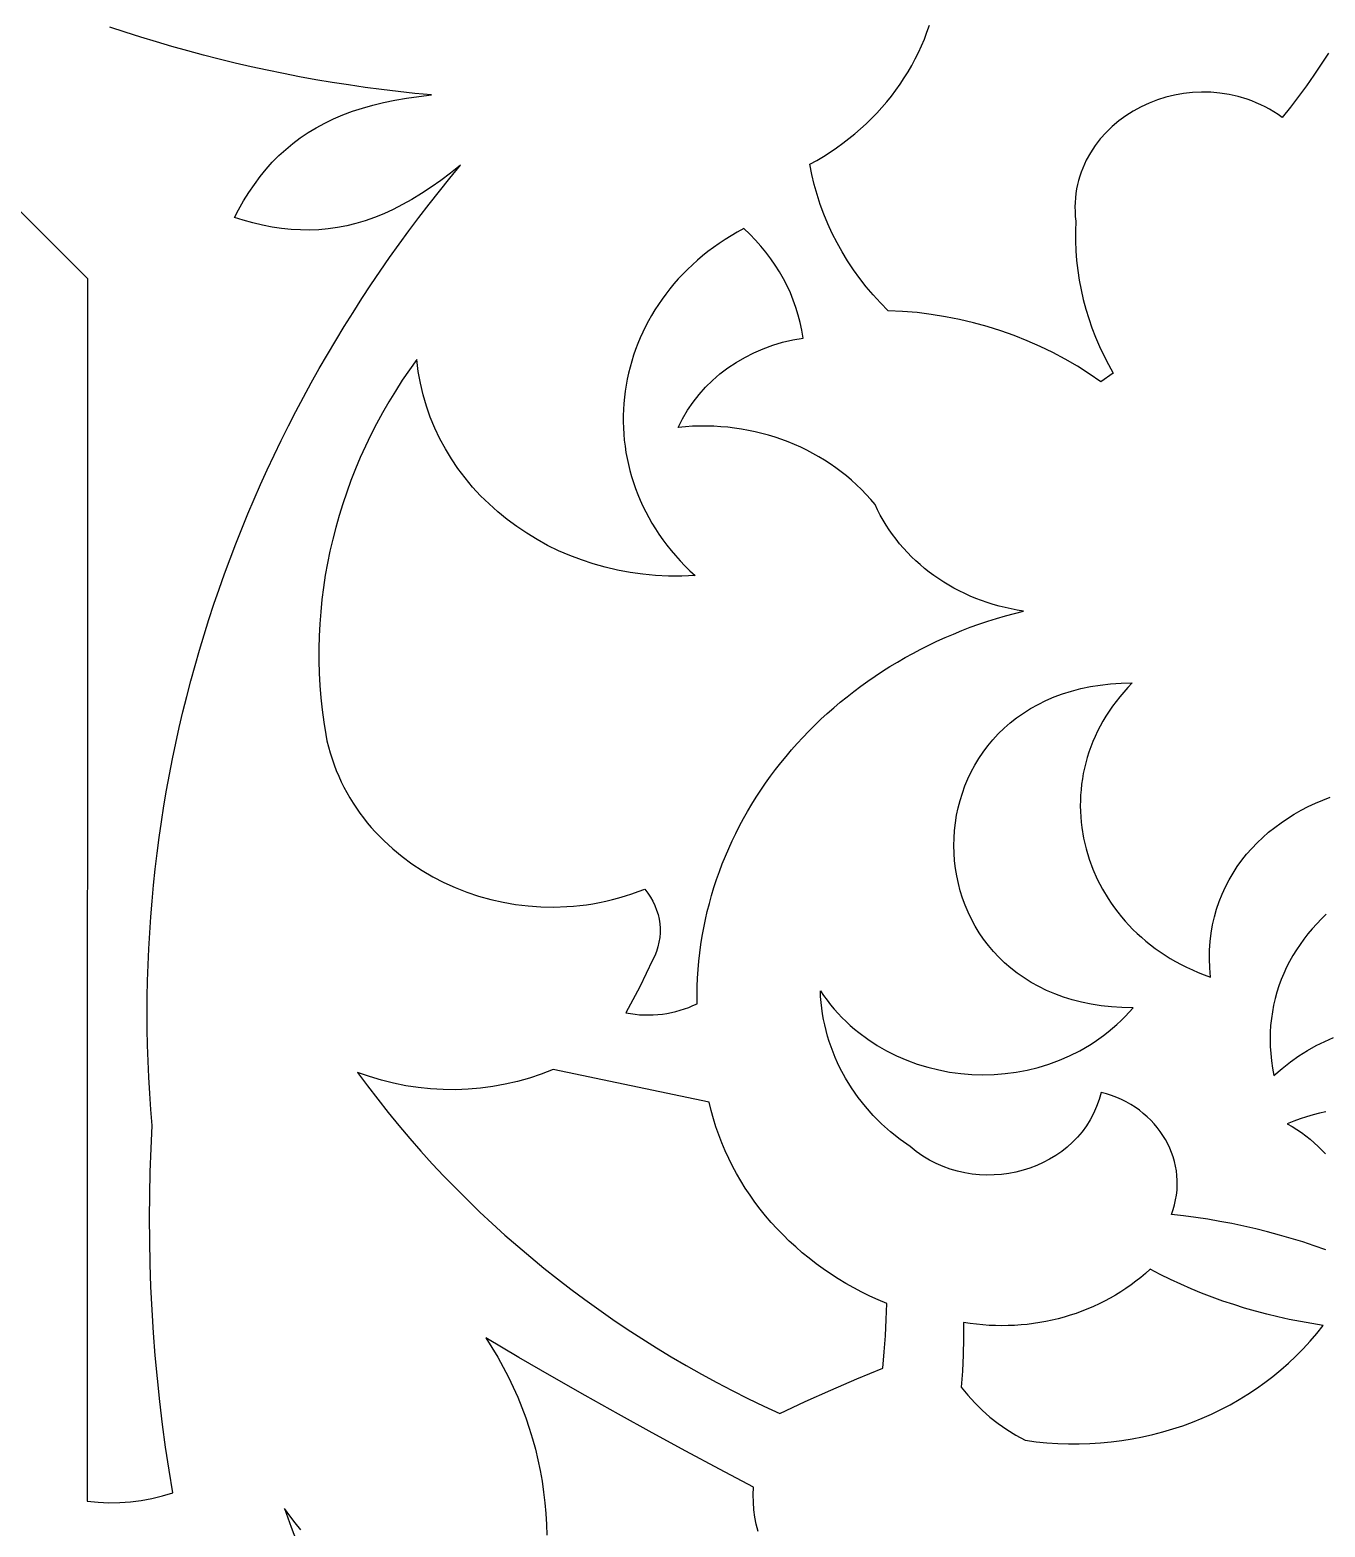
# Model space of a CAD drawing. Extents: x -3069 to -2029, y 258 to 1298.
# Drawn here: x -2196.7 to -2140.3, y 870.4 to 935.6 of the extents above; entities that cross this region are included whole.
import ezdxf

# ---------------------------------------------------------------- set-up
doc = ezdxf.new("R2010")
doc.units = 0
doc.layers.add('LAYER_1', color=18, linetype='CONTINUOUS')

msp = doc.modelspace()

# ---------------------------------------------------------------- linework, layer by layer
at = {"layer": 'LAYER_1'}
for points in [[(-2231.849, 962.437), (-2194.199, 924.794), (-2194.204, 871.555), (-2193.734, 871.507), (-2193.262, 871.486), (-2192.79, 871.491), (-2192.32, 871.523), (-2191.853, 871.581), (-2191.391, 871.666), (-2190.934, 871.777), (-2190.483, 871.913), (-2190.645, 872.906), (-2190.793, 873.9), (-2190.927, 874.895), (-2191.046, 875.891), (-2191.151, 876.889), (-2191.243, 877.888), (-2191.32, 878.888), (-2191.382, 879.888), (-2191.431, 880.889), (-2191.465, 881.891), (-2191.486, 882.893), (-2191.492, 883.895), (-2191.483, 884.898), (-2191.461, 885.9), (-2191.424, 886.903), (-2191.374, 887.905), (-2191.432, 888.606), (-2191.481, 889.308), (-2191.522, 890.009), (-2191.553, 890.71), (-2191.576, 891.41), (-2191.59, 892.11), (-2191.595, 892.81), (-2191.591, 893.509), (-2191.578, 894.207), (-2191.557, 894.905), (-2191.527, 895.602), (-2191.488, 896.298), (-2191.44, 896.993), (-2191.384, 897.687), (-2191.319, 898.38), (-2191.246, 899.072), (-2191.163, 899.763), (-2191.073, 900.453), (-2190.973, 901.141), (-2190.865, 901.829), (-2190.749, 902.514), (-2190.624, 903.198), (-2190.49, 903.881), (-2190.348, 904.562), (-2190.198, 905.241), (-2190.039, 905.919), (-2189.872, 906.595), (-2189.696, 907.269), (-2189.512, 907.941), (-2189.32, 908.611), (-2189.119, 909.279), (-2188.91, 909.944), (-2188.692, 910.608), (-2188.467, 911.269), (-2188.233, 911.928), (-2187.991, 912.585), (-2187.741, 913.239), (-2187.482, 913.891), (-2187.215, 914.54), (-2186.941, 915.186), (-2186.658, 915.83), (-2186.367, 916.47), (-2186.068, 917.108), (-2185.761, 917.744), (-2185.445, 918.376), (-2185.122, 919.005), (-2184.791, 919.631), (-2184.452, 920.254), (-2184.105, 920.873), (-2183.75, 921.489), (-2183.387, 922.102), (-2183.016, 922.712), (-2182.637, 923.318), (-2182.25, 923.92), (-2181.856, 924.519), (-2181.454, 925.114), (-2181.044, 925.705), (-2180.626, 926.292), (-2180.2, 926.876), (-2179.767, 927.455), (-2179.326, 928.031), (-2178.877, 928.602), (-2178.421, 929.17), (-2177.957, 929.733), (-2178.39, 929.388), (-2178.818, 929.066), (-2179.241, 928.768), (-2179.659, 928.492), (-2180.074, 928.24), (-2180.486, 928.011), (-2180.895, 927.803), (-2181.301, 927.618), (-2181.706, 927.455), (-2182.109, 927.313), (-2182.511, 927.193), (-2182.912, 927.094), (-2183.314, 927.016), (-2183.715, 926.958), (-2184.118, 926.921), (-2184.522, 926.905), (-2184.928, 926.908), (-2185.336, 926.931), (-2185.746, 926.973), (-2186.16, 927.035), (-2186.577, 927.115), (-2186.999, 927.214), (-2187.425, 927.332), (-2187.793, 927.448), (-2187.615, 927.791), (-2187.397, 928.175), (-2187.169, 928.543), (-2186.931, 928.895), (-2186.682, 929.231), (-2186.421, 929.552), (-2186.149, 929.856), (-2185.864, 930.145), (-2185.567, 930.419), (-2185.256, 930.678), (-2184.931, 930.921), (-2184.592, 931.15), (-2184.238, 931.363), (-2183.869, 931.563), (-2183.484, 931.748), (-2183.082, 931.918), (-2182.664, 932.075), (-2182.228, 932.217), (-2181.775, 932.346), (-2181.303, 932.461), (-2180.812, 932.562), (-2180.302, 932.651), (-2179.773, 932.726), (-2179.222, 932.787), (-2179.949, 932.858), (-2180.672, 932.936), (-2181.394, 933.023), (-2182.113, 933.118), (-2182.829, 933.222), (-2183.542, 933.333), (-2184.253, 933.453), (-2184.961, 933.581), (-2185.666, 933.718), (-2186.369, 933.862), (-2187.068, 934.015), (-2187.764, 934.175), (-2188.457, 934.344), (-2189.147, 934.521), (-2189.834, 934.705), (-2190.518, 934.898), (-2191.198, 935.098), (-2191.875, 935.307), (-2192.548, 935.523), (-2193.218, 935.747)], [(-2140.182, 934.606), (-2140.489, 934.124), (-2140.807, 933.648), (-2141.136, 933.179), (-2141.477, 932.717), (-2141.828, 932.261), (-2142.19, 931.812), (-2142.373, 931.938), (-2142.559, 932.056), (-2142.746, 932.166), (-2142.936, 932.268), (-2143.127, 932.362), (-2143.32, 932.449), (-2143.515, 932.527), (-2143.71, 932.598), (-2144.105, 932.718), (-2144.504, 932.809), (-2144.903, 932.871), (-2145.303, 932.905), (-2145.702, 932.913), (-2146.098, 932.894), (-2146.489, 932.849), (-2146.875, 932.78), (-2147.254, 932.686), (-2147.625, 932.569), (-2147.985, 932.429), (-2148.334, 932.268), (-2148.671, 932.085), (-2148.992, 931.881), (-2149.298, 931.658), (-2149.587, 931.416), (-2149.857, 931.156), (-2150.107, 930.878), (-2150.335, 930.583), (-2150.54, 930.272), (-2150.721, 929.946), (-2150.801, 929.777), (-2150.875, 929.605), (-2150.942, 929.429), (-2151.002, 929.25), (-2151.055, 929.068), (-2151.101, 928.882), (-2151.138, 928.694), (-2151.169, 928.502), (-2151.191, 928.307), (-2151.205, 928.11), (-2151.21, 927.91), (-2151.208, 927.707), (-2151.196, 927.501), (-2151.176, 927.293), (-2151.19, 926.862), (-2151.189, 926.432), (-2151.171, 926.002), (-2151.138, 925.574), (-2151.089, 925.148), (-2151.025, 924.723), (-2150.945, 924.301), (-2150.85, 923.882), (-2150.739, 923.466), (-2150.613, 923.053), (-2150.472, 922.645), (-2150.316, 922.24), (-2150.145, 921.84), (-2149.958, 921.445), (-2149.758, 921.055), (-2149.542, 920.671), (-2150.087, 920.299), (-2150.589, 920.647), (-2151.105, 920.974), (-2151.634, 921.283), (-2152.175, 921.571), (-2152.726, 921.839), (-2153.289, 922.087), (-2153.861, 922.314), (-2154.443, 922.52), (-2155.033, 922.706), (-2155.631, 922.87), (-2156.236, 923.012), (-2156.848, 923.133), (-2157.465, 923.232), (-2158.087, 923.308), (-2158.714, 923.363), (-2159.344, 923.394), (-2159.676, 923.731), (-2159.992, 924.078), (-2160.294, 924.435), (-2160.58, 924.801), (-2160.851, 925.176), (-2161.107, 925.56), (-2161.346, 925.952), (-2161.569, 926.351), (-2161.776, 926.757), (-2161.966, 927.17), (-2162.14, 927.59), (-2162.296, 928.016), (-2162.436, 928.447), (-2162.557, 928.883), (-2162.662, 929.324), (-2162.748, 929.769), (-2162.448, 929.937), (-2162.154, 930.112), (-2161.867, 930.295), (-2161.588, 930.485), (-2161.315, 930.682), (-2161.05, 930.886), (-2160.792, 931.096), (-2160.541, 931.313), (-2160.299, 931.537), (-2160.064, 931.766), (-2159.836, 932.001), (-2159.617, 932.242), (-2159.406, 932.489), (-2159.203, 932.741), (-2159.009, 932.998), (-2158.823, 933.261), (-2158.645, 933.528), (-2158.476, 933.8), (-2158.317, 934.077), (-2158.166, 934.357), (-2158.024, 934.642), (-2157.891, 934.931), (-2157.768, 935.224), (-2157.654, 935.52), (-2157.55, 935.82)], [(-2140.295, 882.497), (-2140.794, 882.673), (-2141.296, 882.839), (-2141.802, 882.995), (-2142.312, 883.142), (-2142.824, 883.28), (-2143.339, 883.408), (-2143.857, 883.527), (-2144.378, 883.636), (-2144.901, 883.736), (-2145.427, 883.826), (-2145.955, 883.906), (-2146.484, 883.977), (-2147.016, 884.038), (-2146.941, 884.248), (-2146.879, 884.46), (-2146.83, 884.672), (-2146.793, 884.884), (-2146.769, 885.096), (-2146.758, 885.308), (-2146.758, 885.518), (-2146.771, 885.727), (-2146.795, 885.934), (-2146.83, 886.139), (-2146.877, 886.341), (-2146.935, 886.54), (-2147.003, 886.737), (-2147.082, 886.929), (-2147.172, 887.118), (-2147.271, 887.302), (-2147.381, 887.482), (-2147.5, 887.656), (-2147.629, 887.825), (-2147.767, 887.988), (-2147.915, 888.145), (-2148.071, 888.295), (-2148.236, 888.439), (-2148.409, 888.575), (-2148.59, 888.703), (-2148.78, 888.823), (-2148.977, 888.935), (-2149.182, 889.038), (-2149.395, 889.132), (-2149.614, 889.217), (-2149.841, 889.291), (-2150.074, 889.355), (-2150.161, 889.037), (-2150.27, 888.731), (-2150.399, 888.438), (-2150.548, 888.159), (-2150.715, 887.893), (-2150.899, 887.641), (-2151.1, 887.404), (-2151.316, 887.182), (-2151.546, 886.974), (-2151.79, 886.781), (-2152.046, 886.604), (-2152.313, 886.443), (-2152.59, 886.298), (-2152.876, 886.169), (-2153.17, 886.057), (-2153.472, 885.962), (-2153.779, 885.884), (-2154.091, 885.824), (-2154.407, 885.782), (-2154.725, 885.758), (-2155.046, 885.752), (-2155.367, 885.765), (-2155.688, 885.797), (-2156.007, 885.849), (-2156.325, 885.92), (-2156.638, 886.011), (-2156.947, 886.123), (-2157.251, 886.255), (-2157.548, 886.407), (-2157.837, 886.581), (-2158.118, 886.777), (-2158.389, 886.994), (-2158.824, 887.303), (-2159.237, 887.632), (-2159.626, 887.981), (-2159.992, 888.348), (-2160.333, 888.731), (-2160.649, 889.131), (-2160.939, 889.546), (-2161.203, 889.974), (-2161.44, 890.416), (-2161.548, 890.641), (-2161.649, 890.869), (-2161.743, 891.1), (-2161.83, 891.333), (-2161.91, 891.568), (-2161.983, 891.806), (-2162.048, 892.046), (-2162.106, 892.288), (-2162.156, 892.532), (-2162.199, 892.778), (-2162.234, 893.025), (-2162.261, 893.274), (-2162.281, 893.524), (-2162.293, 893.775), (-2162.15, 893.566), (-2162.001, 893.362), (-2161.847, 893.165), (-2161.687, 892.973), (-2161.522, 892.788), (-2161.352, 892.609), (-2161.177, 892.436), (-2160.997, 892.269), (-2160.813, 892.109), (-2160.624, 891.954), (-2160.234, 891.664), (-2159.828, 891.398), (-2159.408, 891.158), (-2158.975, 890.942), (-2158.53, 890.751), (-2158.076, 890.586), (-2157.613, 890.445), (-2157.143, 890.33), (-2156.667, 890.24), (-2156.186, 890.176), (-2155.703, 890.137), (-2155.217, 890.123), (-2154.732, 890.136), (-2154.247, 890.173), (-2153.765, 890.237), (-2153.287, 890.327), (-2152.815, 890.442), (-2152.349, 890.584), (-2151.891, 890.751), (-2151.442, 890.945), (-2151.005, 891.165), (-2150.579, 891.411), (-2150.372, 891.544), (-2150.167, 891.684), (-2149.967, 891.83), (-2149.771, 891.983), (-2149.579, 892.143), (-2149.391, 892.309), (-2149.207, 892.482), (-2149.028, 892.661), (-2148.854, 892.847), (-2148.685, 893.04), (-2149.164, 893.049), (-2149.627, 893.079), (-2150.075, 893.128), (-2150.509, 893.195), (-2150.927, 893.281), (-2151.329, 893.385), (-2151.717, 893.505), (-2152.09, 893.641), (-2152.447, 893.793), (-2152.789, 893.96), (-2153.116, 894.142), (-2153.428, 894.336), (-2153.725, 894.544), (-2154.007, 894.764), (-2154.273, 894.996), (-2154.524, 895.239), (-2154.76, 895.492), (-2154.981, 895.755), (-2155.187, 896.028), (-2155.378, 896.308), (-2155.553, 896.597), (-2155.713, 896.892), (-2155.858, 897.194), (-2155.988, 897.502), (-2156.103, 897.815), (-2156.202, 898.133), (-2156.287, 898.454), (-2156.356, 898.779), (-2156.41, 899.107), (-2156.448, 899.436), (-2156.472, 899.767), (-2156.48, 900.098), (-2156.473, 900.43), (-2156.451, 900.76), (-2156.414, 901.09), (-2156.362, 901.418), (-2156.294, 901.743), (-2156.211, 902.065), (-2156.113, 902.383), (-2156, 902.696), (-2155.872, 903.005), (-2155.728, 903.307), (-2155.569, 903.603), (-2155.395, 903.892), (-2155.206, 904.174), (-2155.001, 904.447), (-2154.782, 904.71), (-2154.547, 904.965), (-2154.297, 905.208), (-2154.031, 905.441), (-2153.751, 905.663), (-2153.455, 905.871), (-2153.144, 906.068), (-2152.818, 906.25), (-2152.476, 906.418), (-2152.12, 906.572), (-2151.748, 906.71), (-2151.36, 906.831), (-2150.958, 906.936), (-2150.54, 907.024), (-2150.108, 907.093), (-2149.66, 907.144), (-2149.196, 907.175), (-2148.718, 907.186), (-2148.907, 906.989), (-2149.088, 906.788), (-2149.26, 906.584), (-2149.424, 906.377), (-2149.579, 906.166), (-2149.726, 905.953), (-2149.865, 905.738), (-2149.995, 905.52), (-2150.117, 905.299), (-2150.23, 905.077), (-2150.336, 904.852), (-2150.433, 904.626), (-2150.522, 904.398), (-2150.603, 904.168), (-2150.676, 903.937), (-2150.741, 903.705), (-2150.798, 903.472), (-2150.847, 903.238), (-2150.889, 903.003), (-2150.922, 902.768), (-2150.948, 902.533), (-2150.966, 902.297), (-2150.976, 902.061), (-2150.979, 901.825), (-2150.974, 901.59), (-2150.961, 901.355), (-2150.941, 901.121), (-2150.914, 900.887), (-2150.837, 900.423), (-2150.73, 899.964), (-2150.594, 899.512), (-2150.43, 899.067), (-2150.238, 898.631), (-2150.017, 898.205), (-2149.769, 897.791), (-2149.634, 897.589), (-2149.493, 897.39), (-2149.345, 897.194), (-2149.191, 897.003), (-2149.03, 896.815), (-2148.862, 896.631), (-2148.688, 896.452), (-2148.507, 896.277), (-2148.319, 896.106), (-2148.125, 895.94), (-2147.925, 895.779), (-2147.719, 895.623), (-2147.506, 895.472), (-2147.287, 895.326), (-2147.062, 895.186), (-2146.83, 895.052), (-2146.593, 894.923), (-2146.349, 894.801), (-2146.099, 894.685), (-2145.843, 894.574), (-2145.582, 894.471), (-2145.314, 894.374), (-2145.346, 894.774), (-2145.359, 895.165), (-2145.351, 895.548), (-2145.326, 895.923), (-2145.281, 896.29), (-2145.219, 896.647), (-2145.14, 896.997), (-2145.044, 897.337), (-2144.932, 897.668), (-2144.804, 897.99), (-2144.661, 898.303), (-2144.504, 898.606), (-2144.332, 898.9), (-2144.147, 899.184), (-2143.949, 899.459), (-2143.738, 899.723), (-2143.516, 899.978), (-2143.281, 900.222), (-2143.036, 900.456), (-2142.781, 900.68), (-2142.516, 900.893), (-2142.241, 901.096), (-2141.958, 901.287), (-2141.666, 901.468), (-2141.366, 901.638), (-2141.06, 901.796), (-2140.746, 901.943), (-2140.426, 902.079), (-2140.101, 902.204)], [(-2140.277, 897.109), (-2140.486, 896.906), (-2140.689, 896.696), (-2140.883, 896.48), (-2141.069, 896.258), (-2141.246, 896.029), (-2141.415, 895.795), (-2141.575, 895.554), (-2141.726, 895.308), (-2141.867, 895.056), (-2141.998, 894.799), (-2142.119, 894.537), (-2142.23, 894.27), (-2142.33, 893.998), (-2142.42, 893.721), (-2142.498, 893.439), (-2142.565, 893.154), (-2142.62, 892.864), (-2142.663, 892.57), (-2142.694, 892.272), (-2142.713, 891.971), (-2142.719, 891.665), (-2142.712, 891.357), (-2142.692, 891.045), (-2142.658, 890.73), (-2142.61, 890.413), (-2142.549, 890.092), (-2142.191, 890.4), (-2141.829, 890.683), (-2141.462, 890.941), (-2141.092, 891.176), (-2140.718, 891.388), (-2140.341, 891.576), (-2139.962, 891.743)], [(-2140.288, 888.503), (-2140.568, 888.443), (-2140.849, 888.373), (-2141.13, 888.292), (-2141.41, 888.201), (-2141.69, 888.1), (-2141.97, 887.987), (-2141.759, 887.864), (-2141.555, 887.735), (-2141.357, 887.599), (-2141.165, 887.458), (-2140.98, 887.311), (-2140.802, 887.159), (-2140.63, 887.001), (-2140.465, 886.838), (-2140.307, 886.671)], [(-2165.005, 870.237), (-2165.084, 870.545), (-2165.145, 870.858), (-2165.187, 871.177), (-2165.21, 871.501), (-2165.214, 871.83), (-2165.197, 872.162), (-2166.677, 872.94), (-2168.15, 873.728), (-2169.618, 874.525), (-2171.078, 875.333), (-2172.532, 876.15), (-2173.98, 876.977), (-2175.42, 877.814), (-2176.854, 878.661), (-2176.588, 878.242), (-2176.336, 877.819), (-2176.098, 877.39), (-2175.875, 876.956), (-2175.665, 876.518), (-2175.469, 876.076), (-2175.287, 875.63), (-2175.119, 875.18), (-2174.965, 874.726), (-2174.825, 874.27), (-2174.699, 873.811), (-2174.588, 873.349), (-2174.49, 872.885), (-2174.407, 872.418), (-2174.339, 871.95), (-2174.284, 871.481), (-2174.244, 871.01), (-2174.218, 870.539), (-2174.206, 870.066)], [(-2184.905, 870.303), (-2185.15, 870.608), (-2185.387, 870.918), (-2185.618, 871.234), (-2185.335, 870.426), (-2185.031, 869.628)]]:
    msp.add_lwpolyline(points, dxfattribs=at)
for points in [[(-2168.481, 918.309), (-2168.291, 918.689), (-2168.076, 919.055), (-2167.837, 919.405), (-2167.575, 919.74), (-2167.291, 920.057), (-2166.987, 920.356), (-2166.663, 920.637), (-2166.32, 920.899), (-2165.961, 921.14), (-2165.584, 921.361), (-2165.193, 921.56), (-2164.788, 921.736), (-2164.369, 921.889), (-2163.938, 922.019), (-2163.497, 922.123), (-2163.045, 922.202), (-2163.1, 922.539), (-2163.171, 922.873), (-2163.256, 923.203), (-2163.357, 923.529), (-2163.471, 923.85), (-2163.6, 924.166), (-2163.743, 924.477), (-2163.9, 924.782), (-2164.071, 925.081), (-2164.255, 925.373), (-2164.453, 925.658), (-2164.663, 925.937), (-2164.887, 926.207), (-2165.123, 926.469), (-2165.371, 926.723), (-2165.632, 926.968), (-2165.909, 926.816), (-2166.18, 926.658), (-2166.443, 926.494), (-2166.698, 926.324), (-2166.947, 926.148), (-2167.188, 925.967), (-2167.421, 925.781), (-2167.648, 925.589), (-2167.866, 925.393), (-2168.078, 925.191), (-2168.281, 924.985), (-2168.478, 924.775), (-2168.666, 924.56), (-2168.848, 924.342), (-2169.021, 924.119), (-2169.187, 923.892), (-2169.345, 923.662), (-2169.496, 923.428), (-2169.639, 923.191), (-2169.774, 922.951), (-2169.902, 922.708), (-2170.022, 922.463), (-2170.134, 922.214), (-2170.238, 921.963), (-2170.335, 921.71), (-2170.423, 921.455), (-2170.504, 921.198), (-2170.577, 920.939), (-2170.642, 920.678), (-2170.699, 920.416), (-2170.748, 920.153), (-2170.789, 919.889), (-2170.822, 919.624), (-2170.847, 919.358), (-2170.864, 919.091), (-2170.873, 918.824), (-2170.874, 918.557), (-2170.866, 918.29), (-2170.851, 918.022), (-2170.827, 917.755), (-2170.795, 917.489), (-2170.755, 917.223), (-2170.707, 916.957), (-2170.65, 916.693), (-2170.586, 916.43), (-2170.512, 916.168), (-2170.431, 915.907), (-2170.341, 915.649), (-2170.243, 915.391), (-2170.136, 915.136), (-2170.021, 914.883), (-2169.897, 914.632), (-2169.765, 914.384), (-2169.625, 914.138), (-2169.476, 913.895), (-2169.318, 913.655), (-2169.152, 913.418), (-2168.977, 913.184), (-2168.794, 912.954), (-2168.602, 912.728), (-2168.401, 912.505), (-2168.191, 912.286), (-2167.973, 912.071), (-2167.746, 911.861), (-2168.325, 911.836), (-2168.897, 911.837), (-2169.464, 911.864), (-2170.024, 911.917), (-2170.576, 911.994), (-2171.119, 912.095), (-2171.654, 912.219), (-2172.179, 912.367), (-2172.693, 912.537), (-2173.195, 912.729), (-2173.686, 912.942), (-2174.164, 913.175), (-2174.628, 913.429), (-2175.077, 913.702), (-2175.512, 913.993), (-2175.931, 914.304), (-2176.333, 914.631), (-2176.717, 914.976), (-2177.084, 915.338), (-2177.432, 915.715), (-2177.76, 916.108), (-2178.067, 916.515), (-2178.354, 916.937), (-2178.618, 917.372), (-2178.861, 917.82), (-2179.079, 918.281), (-2179.274, 918.753), (-2179.444, 919.237), (-2179.588, 919.732), (-2179.705, 920.237), (-2179.796, 920.751), (-2179.859, 921.274), (-2180.182, 920.82), (-2180.493, 920.361), (-2180.792, 919.896), (-2181.078, 919.426), (-2181.352, 918.95), (-2181.613, 918.47), (-2181.861, 917.985), (-2182.097, 917.495), (-2182.32, 917.001), (-2182.531, 916.503), (-2182.728, 916.001), (-2182.913, 915.496), (-2183.085, 914.987), (-2183.244, 914.475), (-2183.39, 913.959), (-2183.522, 913.441), (-2183.642, 912.92), (-2183.748, 912.397), (-2183.842, 911.871), (-2183.922, 911.344), (-2183.988, 910.815), (-2184.041, 910.284), (-2184.081, 909.752), (-2184.108, 909.218), (-2184.12, 908.684), (-2184.12, 908.149), (-2184.105, 907.613), (-2184.077, 907.077), (-2184.035, 906.541), (-2183.98, 906.005), (-2183.91, 905.469), (-2183.827, 904.934), (-2183.77, 904.663), (-2183.705, 904.397), (-2183.631, 904.134), (-2183.55, 903.875), (-2183.461, 903.62), (-2183.364, 903.369), (-2183.26, 903.122), (-2183.149, 902.879), (-2183.03, 902.641), (-2182.905, 902.407), (-2182.773, 902.177), (-2182.634, 901.952), (-2182.488, 901.731), (-2182.337, 901.515), (-2182.178, 901.303), (-2182.014, 901.097), (-2181.844, 900.895), (-2181.668, 900.698), (-2181.3, 900.319), (-2180.91, 899.961), (-2180.501, 899.623), (-2180.072, 899.308), (-2179.626, 899.014), (-2179.163, 898.744), (-2178.685, 898.497), (-2178.193, 898.274), (-2177.688, 898.075), (-2177.171, 897.902), (-2176.644, 897.754), (-2176.107, 897.633), (-2175.563, 897.538), (-2175.012, 897.471), (-2174.455, 897.432), (-2173.893, 897.422), (-2173.329, 897.441), (-2173.046, 897.462), (-2172.762, 897.49), (-2172.478, 897.526), (-2172.195, 897.57), (-2171.911, 897.621), (-2171.628, 897.68), (-2171.345, 897.747), (-2171.062, 897.822), (-2170.78, 897.905), (-2170.499, 897.996), (-2170.219, 898.095), (-2169.941, 898.203), (-2169.807, 898.033), (-2169.688, 897.856), (-2169.584, 897.673), (-2169.494, 897.486), (-2169.42, 897.294), (-2169.36, 897.098), (-2169.315, 896.9), (-2169.285, 896.7), (-2169.271, 896.498), (-2169.271, 896.295), (-2169.287, 896.093), (-2169.319, 895.891), (-2169.366, 895.691), (-2169.428, 895.494), (-2169.506, 895.299), (-2169.6, 895.108), (-2169.875, 894.529), (-2170.159, 893.955), (-2170.453, 893.384), (-2170.758, 892.818), (-2170.56, 892.783), (-2170.362, 892.756), (-2170.163, 892.737), (-2169.963, 892.726), (-2169.764, 892.723), (-2169.565, 892.728), (-2169.367, 892.742), (-2169.17, 892.763), (-2168.974, 892.792), (-2168.78, 892.829), (-2168.587, 892.874), (-2168.396, 892.927), (-2168.208, 892.987), (-2168.023, 893.056), (-2167.84, 893.132), (-2167.661, 893.215), (-2167.663, 893.589), (-2167.656, 893.961), (-2167.641, 894.332), (-2167.617, 894.701), (-2167.584, 895.068), (-2167.544, 895.433), (-2167.494, 895.797), (-2167.437, 896.158), (-2167.371, 896.518), (-2167.298, 896.875), (-2167.216, 897.23), (-2167.126, 897.582), (-2167.029, 897.932), (-2166.924, 898.279), (-2166.811, 898.624), (-2166.69, 898.966), (-2166.562, 899.305), (-2166.427, 899.641), (-2166.284, 899.974), (-2166.134, 900.304), (-2165.976, 900.631), (-2165.812, 900.954), (-2165.64, 901.274), (-2165.461, 901.591), (-2165.276, 901.904), (-2165.083, 902.213), (-2164.884, 902.518), (-2164.678, 902.82), (-2164.465, 903.117), (-2164.246, 903.411), (-2164.021, 903.7), (-2163.789, 903.985), (-2163.55, 904.266), (-2163.306, 904.542), (-2163.055, 904.814), (-2162.798, 905.081), (-2162.536, 905.344), (-2162.267, 905.601), (-2161.992, 905.854), (-2161.712, 906.102), (-2161.426, 906.345), (-2161.134, 906.582), (-2160.837, 906.815), (-2160.534, 907.042), (-2160.226, 907.263), (-2159.913, 907.479), (-2159.594, 907.689), (-2159.271, 907.894), (-2158.942, 908.093), (-2158.608, 908.286), (-2158.269, 908.472), (-2157.926, 908.653), (-2157.577, 908.828), (-2157.224, 908.996), (-2156.866, 909.158), (-2156.504, 909.314), (-2156.137, 909.462), (-2155.766, 909.605), (-2155.391, 909.74), (-2155.011, 909.869), (-2154.627, 909.991), (-2154.239, 910.105), (-2153.847, 910.213), (-2153.452, 910.313), (-2153.722, 910.356), (-2153.99, 910.406), (-2154.254, 910.463), (-2154.516, 910.529), (-2154.774, 910.601), (-2155.029, 910.681), (-2155.28, 910.769), (-2155.528, 910.863), (-2155.771, 910.964), (-2156.011, 911.072), (-2156.246, 911.187), (-2156.477, 911.309), (-2156.703, 911.437), (-2156.924, 911.571), (-2157.141, 911.712), (-2157.352, 911.859), (-2157.559, 912.012), (-2157.76, 912.171), (-2157.955, 912.335), (-2158.144, 912.505), (-2158.328, 912.681), (-2158.506, 912.863), (-2158.677, 913.049), (-2158.842, 913.241), (-2159, 913.438), (-2159.152, 913.64), (-2159.297, 913.847), (-2159.435, 914.058), (-2159.565, 914.274), (-2159.689, 914.495), (-2159.804, 914.72), (-2159.912, 914.95), (-2160.102, 915.175), (-2160.299, 915.393), (-2160.503, 915.605), (-2160.714, 915.809), (-2160.932, 916.007), (-2161.156, 916.197), (-2161.386, 916.38), (-2161.622, 916.555), (-2161.864, 916.723), (-2162.111, 916.883), (-2162.364, 917.036), (-2162.622, 917.181), (-2162.884, 917.318), (-2163.151, 917.447), (-2163.423, 917.568), (-2163.698, 917.681), (-2163.978, 917.786), (-2164.261, 917.882), (-2164.547, 917.97), (-2164.837, 918.049), (-2165.13, 918.12), (-2165.425, 918.183), (-2165.723, 918.236), (-2166.024, 918.281), (-2166.326, 918.316), (-2166.63, 918.343), (-2166.936, 918.361), (-2167.243, 918.369), (-2167.552, 918.368), (-2167.861, 918.358), (-2168.171, 918.338)], [(-2182.44, 890.224), (-2182.005, 889.634), (-2181.56, 889.051), (-2181.104, 888.475), (-2180.639, 887.907), (-2180.164, 887.347), (-2179.679, 886.793), (-2179.185, 886.248), (-2178.681, 885.71), (-2178.168, 885.18), (-2177.645, 884.658), (-2177.114, 884.144), (-2176.574, 883.638), (-2176.024, 883.141), (-2175.466, 882.651), (-2174.9, 882.17), (-2174.325, 881.698), (-2173.741, 881.234), (-2173.15, 880.779), (-2172.55, 880.332), (-2171.942, 879.894), (-2171.326, 879.466), (-2170.702, 879.046), (-2170.071, 878.636), (-2169.432, 878.235), (-2168.785, 877.843), (-2168.131, 877.46), (-2167.47, 877.087), (-2166.802, 876.724), (-2166.127, 876.371), (-2165.445, 876.027), (-2164.756, 875.693), (-2164.061, 875.369), (-2162.951, 875.888), (-2161.832, 876.391), (-2160.704, 876.879), (-2159.568, 877.35), (-2159.51, 878.052), (-2159.463, 878.755), (-2159.427, 879.459), (-2159.401, 880.163), (-2159.771, 880.319), (-2160.135, 880.485), (-2160.491, 880.659), (-2160.841, 880.844), (-2161.184, 881.037), (-2161.519, 881.238), (-2161.847, 881.449), (-2162.167, 881.667), (-2162.48, 881.894), (-2162.784, 882.129), (-2163.08, 882.371), (-2163.368, 882.621), (-2163.648, 882.879), (-2163.919, 883.143), (-2164.181, 883.415), (-2164.434, 883.694), (-2164.679, 883.979), (-2164.914, 884.27), (-2165.139, 884.568), (-2165.355, 884.872), (-2165.561, 885.182), (-2165.757, 885.498), (-2165.943, 885.819), (-2166.118, 886.146), (-2166.284, 886.477), (-2166.438, 886.814), (-2166.582, 887.155), (-2166.715, 887.501), (-2166.837, 887.851), (-2166.948, 888.206), (-2167.047, 888.564), (-2167.134, 888.927), (-2173.931, 890.348), (-2174.44, 890.149), (-2174.958, 889.976), (-2175.482, 889.828), (-2176.012, 889.706), (-2176.548, 889.609), (-2177.087, 889.537), (-2177.628, 889.491), (-2178.171, 889.47), (-2178.715, 889.475), (-2179.258, 889.505), (-2179.799, 889.561), (-2180.338, 889.643), (-2180.872, 889.75), (-2181.401, 889.882), (-2181.924, 890.04)], [(-2156.056, 879.335), (-2156.059, 878.629), (-2156.077, 877.924), (-2156.111, 877.219), (-2156.161, 876.514), (-2155.879, 876.163), (-2155.577, 875.829), (-2155.255, 875.511), (-2154.914, 875.211), (-2154.554, 874.929), (-2154.176, 874.666), (-2153.782, 874.423), (-2153.372, 874.201), (-2152.901, 874.138), (-2152.431, 874.091), (-2151.961, 874.06), (-2151.492, 874.044), (-2151.025, 874.043), (-2150.559, 874.057), (-2150.096, 874.086), (-2149.635, 874.13), (-2149.177, 874.189), (-2148.723, 874.262), (-2148.273, 874.349), (-2147.826, 874.45), (-2147.385, 874.565), (-2146.948, 874.695), (-2146.517, 874.837), (-2146.092, 874.994), (-2145.673, 875.164), (-2145.261, 875.346), (-2144.856, 875.542), (-2144.458, 875.751), (-2144.068, 875.973), (-2143.686, 876.207), (-2143.313, 876.454), (-2142.949, 876.713), (-2142.595, 876.984), (-2142.25, 877.267), (-2141.915, 877.562), (-2141.592, 877.868), (-2141.279, 878.186), (-2140.978, 878.516), (-2140.688, 878.856), (-2140.411, 879.208), (-2140.907, 879.284), (-2141.401, 879.371), (-2141.892, 879.469), (-2142.381, 879.576), (-2142.866, 879.694), (-2143.347, 879.822), (-2143.826, 879.96), (-2144.3, 880.109), (-2144.771, 880.267), (-2145.237, 880.435), (-2145.699, 880.613), (-2146.157, 880.8), (-2146.61, 880.998), (-2147.058, 881.205), (-2147.501, 881.422), (-2147.939, 881.648), (-2148.139, 881.468), (-2148.345, 881.294), (-2148.556, 881.127), (-2148.772, 880.967), (-2148.993, 880.813), (-2149.218, 880.665), (-2149.448, 880.524), (-2149.682, 880.39), (-2149.919, 880.263), (-2150.161, 880.143), (-2150.406, 880.029), (-2150.654, 879.923), (-2150.906, 879.823), (-2151.161, 879.731), (-2151.419, 879.646), (-2151.679, 879.568), (-2151.942, 879.497), (-2152.207, 879.433), (-2152.474, 879.377), (-2152.743, 879.328), (-2153.014, 879.286), (-2153.287, 879.252), (-2153.56, 879.225), (-2153.836, 879.207), (-2154.112, 879.195), (-2154.388, 879.192), (-2154.666, 879.196), (-2154.944, 879.208), (-2155.222, 879.228), (-2155.5, 879.255), (-2155.778, 879.291)]]:
    msp.add_lwpolyline(points, close=True, dxfattribs=at)

doc.saveas('drawing.dxf')
